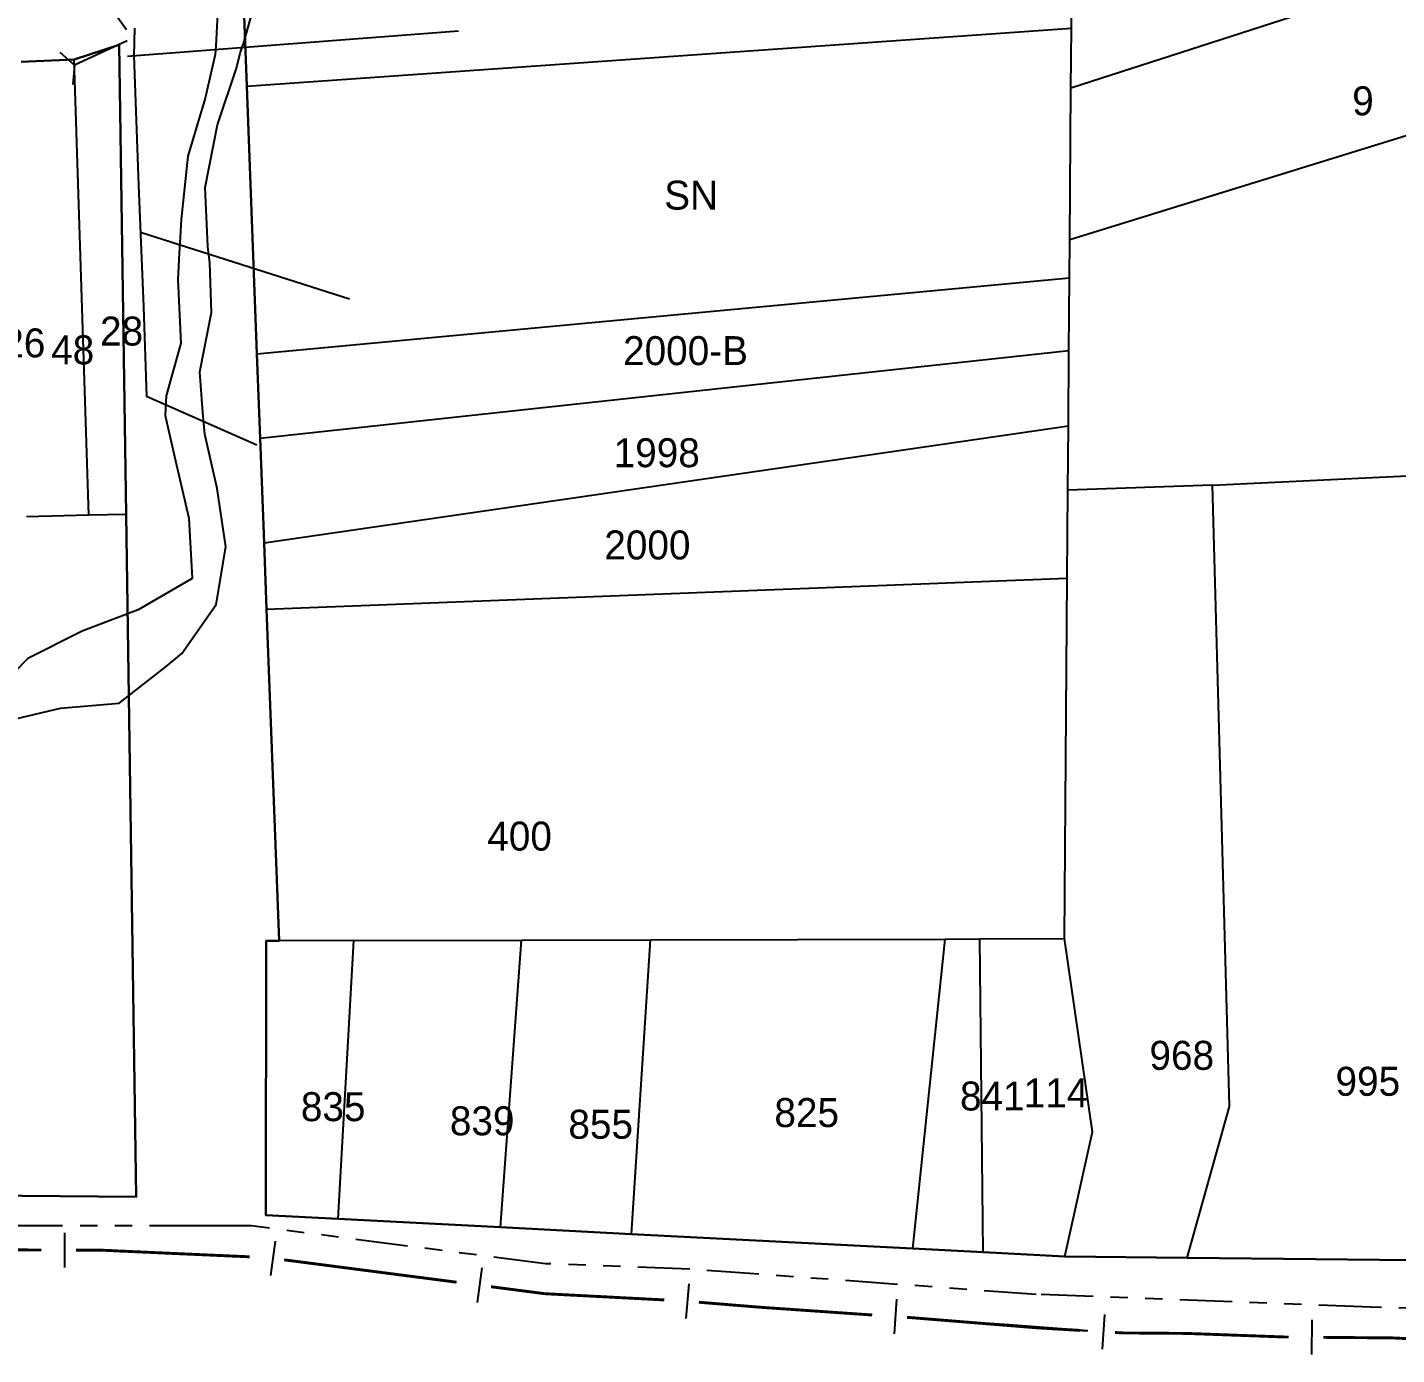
# Model space of a CAD drawing. Extents: x 201225 to 202591, y 4854937 to 4856079.
# Drawn here: x 202366.2 to 202484.4, y 4855150.8 to 4855265.3 of the extents above; entities that cross this region are included whole.
import ezdxf
from ezdxf.enums import TextEntityAlignment as Align

# ---------------------------------------------------------------- set-up
doc = ezdxf.new("R2010")
doc.units = 0
doc.header["$LTSCALE"] = 1.5
doc.header["$MEASUREMENT"] = 0
doc.linetypes.add('TRACO_25', pattern=[8, 3, -1, 1, -1, 1, -1])
for name, color, linetype in [('CD_MALHA_LOTES', 7, 'CONTINUOUS'), ('HD-CURSO-PERENE', 170, 'CONTINUOUS'), ('LM-LIM-SETORES-BAIRROS', 250, 'CONTINUOUS'), ('RU-QUADRA', 210, 'CONTINUOUS'), ('SV-EIXO-RUA-N-PAV', 6, 'CONTINUOUS'), ('SV-ESTIVAS', 7, 'CONTINUOUS'), ('SV-RUA-NAO-PAV', 7, 'CONTINUOUS'), ('Th_NmrPort', 7, 'CONTINUOUS')]:
    doc.layers.add(name, color=color, linetype=linetype)

# ---------------------------------------------------------------- blocks, each defined once
blk = doc.blocks.new('COD045', base_point=(202327.41, 4856051.68))
at = {"layer": 'SV-ESTIVAS'}
blk.add_lwpolyline([(202328.158538, 4856050.182924), (202327.41, 4856051.68), (202328.158538, 4856053.182924)], dxfattribs=at)

msp = doc.modelspace()

# ---------------------------------------------------------------- linework, layer by layer
at = {"layer": 'CD_MALHA_LOTES', "linetype": 'Continuous', "flags": 128}
for points in [[(202385.12, 4855260.28), (202384.74, 4855270.89)], [(202490.79, 4855271.27), (202456.25, 4855260.08)], [(202456.29, 4855265.28), (202456.34, 4855270.9)], [(202385.12, 4855260.28), (202456.29, 4855265.28)], [(202456.25, 4855260.08), (202456.29, 4855265.28)], [(202370.22, 4855262.56), (202374.12, 4855263.83)], [(202374.12, 4855263.83), (202374.71, 4855223.31)], [(202365.64, 4855262.36), (202370.22, 4855262.56)], [(202371.48, 4855223.23), (202370.22, 4855262.56)], [(202386, 4855237.16), (202385.12, 4855260.28)], [(202456.15, 4855246.99), (202456.25, 4855260.08)], [(202497.55, 4855259.8), (202456.15, 4855246.99)], [(202456.13, 4855243.72), (202456.15, 4855246.99)], [(202386, 4855237.16), (202456.13, 4855243.72)], [(202456.08, 4855237.44), (202456.13, 4855243.72)], [(202386.27, 4855229.89), (202456.08, 4855237.44)], [(202456.03, 4855230.96), (202456.08, 4855237.44)], [(202386.27, 4855229.89), (202386, 4855237.16)], [(202386.62, 4855220.85), (202456.03, 4855230.96)], [(202455.99, 4855225.39), (202456.03, 4855230.96)], [(202386.62, 4855220.85), (202386.27, 4855229.89)], [(202468.46, 4855225.84), (202487.7, 4855226.75)], [(202468.46, 4855225.84), (202455.99, 4855225.39)], [(202466.28, 4855159.14), (202469.93, 4855172.2), (202468.46, 4855225.84)], [(202455.93, 4855217.79), (202455.99, 4855225.39)], [(202371.48, 4855223.23), (202366.12, 4855223.11)], [(202374.71, 4855223.31), (202371.48, 4855223.23)], [(202374.71, 4855223.31), (202375.58, 4855164.42)], [(202386.83, 4855215.12), (202386.62, 4855220.85)], [(202386.83, 4855215.12), (202455.93, 4855217.79)], [(202455.69, 4855186.69), (202455.93, 4855217.79)], [(202387.92, 4855186.51), (202386.83, 4855215.12)], [(202394.35, 4855186.53), (202408.84, 4855186.57)], [(202407.01, 4855161.78), (202408.84, 4855186.57)], [(202408.84, 4855186.57), (202419.98, 4855186.59)], [(202418.32, 4855161.2), (202419.98, 4855186.59)], [(202419.98, 4855186.59), (202445.41, 4855186.66)], [(202442.6, 4855159.94), (202445.41, 4855186.66)], [(202445.41, 4855186.66), (202448.4, 4855186.67)], [(202448.4, 4855186.67), (202455.69, 4855186.69)], [(202448.68, 4855159.63), (202448.4, 4855186.67)], [(202455.72, 4855159.26), (202458.12, 4855170.02), (202455.69, 4855186.69)], [(202386.76, 4855162.83), (202386.81, 4855186.51)], [(202386.81, 4855186.51), (202387.92, 4855186.51)], [(202394.35, 4855186.53), (202387.92, 4855186.51)], [(202393.01, 4855162.51), (202394.35, 4855186.53)], [(202375.58, 4855164.42), (202326.34, 4855164.84)], [(202393.01, 4855162.51), (202386.76, 4855162.83)], [(202407.01, 4855161.78), (202393.01, 4855162.51)], [(202418.32, 4855161.2), (202407.01, 4855161.78)], [(202442.6, 4855159.94), (202418.32, 4855161.2)], [(202448.68, 4855159.63), (202442.6, 4855159.94)], [(202455.72, 4855159.26), (202448.68, 4855159.63)], [(202466.28, 4855159.14), (202455.72, 4855159.26)], [(202488.44, 4855158.9), (202466.28, 4855159.14)]]:
    msp.add_lwpolyline(points, dxfattribs=at)
at = {"layer": 'HD-CURSO-PERENE', "linetype": 'Continuous'}
for points in [[(202382.74, 4855269.31, 2.8), (202382.45, 4855263.74, 2.8), (202382.4, 4855263.01, 2.8), (202381.54, 4855259.23, 2.8), (202380.03, 4855254.23, 2.8), (202379.47, 4855248.76, 2.8), (202379.38, 4855247.23, 2.8), (202379.3, 4855245.86, 2.8), (202379.17, 4855243.58, 2.8), (202379.42, 4855238.08, 2.8), (202378.17, 4855233.55, 2.8), (202378.09, 4855231.83, 2.8), (202378.96, 4855227.94, 2.8), (202380.13, 4855222.99, 2.8), (202380.4, 4855217.77, 2.8), (202375.76, 4855215.08, 2.8), (202370.93, 4855213.22, 2.8), (202366.23, 4855210.88, 2.8), (202365.07, 4855209.69, 3.21)], [(202363.55, 4855205.3, 3.22), (202369.05, 4855206.58, 3.22), (202374.11, 4855207.02, 3.22), (202378.16, 4855210.17, 3.22), (202379.52, 4855211.29, 2.8), (202382.48, 4855215.54, 2.8), (202383.33, 4855220.51, 2.8), (202382.56, 4855225.53, 2.8), (202381.51, 4855230.24, 2.8), (202381.32, 4855232.1, 2.8), (202381.07, 4855235.61, 2.8), (202382.07, 4855240.73, 2.8), (202381.93, 4855245.01, 2.8), (202381.77, 4855246.43, 2.8), (202381.54, 4855251.52, 2.8), (202382.61, 4855256.92, 2.8), (202384.2, 4855261.72, 2.8), (202384.58, 4855263.19, 2.8), (202384.85, 4855263.91, 2.8), (202385.6, 4855266.6, 2.8)]]:
    msp.add_polyline3d(points, dxfattribs=at)
at = {"layer": 'LM-LIM-SETORES-BAIRROS'}
for points in [[(202369.39, 4855161.31), (202369.38, 4855158.31)], [(202387.56, 4855160.59), (202387.17, 4855157.62)], [(202405.41, 4855158.27), (202405.02, 4855155.29)], [(202423.27, 4855156.89), (202423.02, 4855153.9)], [(202441.2, 4855155.57), (202441, 4855152.58)], [(202459.14, 4855154.26), (202458.96, 4855151.26)], [(202477.05, 4855153.79), (202477.03, 4855150.79)]]:
    msp.add_lwpolyline(points, dxfattribs=at)
at = {"layer": 'LM-LIM-SETORES-BAIRROS', "const_width": 0.25}
for points in [[(202367.38, 4855159.82), (202352.38, 4855159.87)], [(202372.7, 4855159.8), (202370.38, 4855159.81)], [(202373.38, 4855159.77), (202372.7, 4855159.8)], [(202374.3, 4855159.72), (202373.38, 4855159.77)], [(202374.38, 4855159.72), (202374.3, 4855159.72)], [(202377.96, 4855159.56), (202374.38, 4855159.72)], [(202378.38, 4855159.54), (202377.96, 4855159.56)], [(202385.37, 4855159.23), (202378.38, 4855159.54)], [(202403.23, 4855157.04), (202388.35, 4855158.97)], [(202410.82, 4855156.05), (202406.2, 4855156.65)], [(202411.16, 4855156.03), (202410.82, 4855156.05)], [(202421.15, 4855155.51), (202411.16, 4855156.03)], [(202429.41, 4855154.88), (202424.14, 4855155.31)], [(202430.12, 4855154.83), (202429.41, 4855154.88)], [(202439.1, 4855154.21), (202430.12, 4855154.83)], [(202453.5, 4855153.09), (202442.1, 4855154.01)], [(202454.06, 4855153.06), (202453.5, 4855153.09)], [(202457.05, 4855152.88), (202454.06, 4855153.06)], [(202460.74, 4855152.66), (202460.05, 4855152.7)], [(202461.05, 4855152.66), (202460.74, 4855152.66)], [(202466.2, 4855152.62), (202461.05, 4855152.66)], [(202467.05, 4855152.59), (202466.2, 4855152.62)], [(202474.74, 4855152.31), (202467.05, 4855152.59)], [(202475.04, 4855152.31), (202474.74, 4855152.31)], [(202484.02, 4855152.23), (202478.04, 4855152.28)], [(202484.04, 4855152.23), (202484.02, 4855152.23)], [(202490.49, 4855151.92), (202484.04, 4855152.23)]]:
    msp.add_lwpolyline(points, dxfattribs=at)
at = {"layer": 'RU-QUADRA', "linetype": 'Continuous', "flags": 128}
for points in [[(202384.74, 4855270.89), (202385.12, 4855260.28), (202386, 4855237.16), (202386.27, 4855229.89), (202386.62, 4855220.85), (202386.83, 4855215.12), (202387.92, 4855186.51), (202386.81, 4855186.51), (202386.76, 4855162.83), (202393.01, 4855162.51), (202407.01, 4855161.78), (202418.32, 4855161.2), (202442.6, 4855159.94), (202448.68, 4855159.63), (202455.72, 4855159.26), (202466.28, 4855159.14), (202488.44, 4855158.9)], [(202326.34, 4855164.84), (202375.58, 4855164.42), (202374.71, 4855223.31), (202374.12, 4855263.83), (202370.22, 4855262.56), (202365.64, 4855262.36)]]:
    msp.add_lwpolyline(points, dxfattribs=at)
at = {"layer": 'SV-EIXO-RUA-N-PAV', "const_width": 0.18}
for points in [[(202445.75, 4855153.71), (202450.73, 4855153.37)], [(202450.73, 4855153.37), (202451.4, 4855153.32)], [(202451.4, 4855153.32), (202457.71, 4855152.84)]]:
    msp.add_lwpolyline(points, dxfattribs=at)
at = {"layer": 'SV-ESTIVAS', "linetype": 'Continuous'}
for points in [[(202403.41, 4855265.01, 3.85), (202374.84, 4855262.83, 2.85)], [(202375.44, 4855265.26, 3.85), (202375.39, 4855262.89, 2.85), (202375.79, 4855251.72, 2.85), (202376.21, 4855241.21, 2.85), (202376.48, 4855233.52, 2.85), (202385.99, 4855229.31, 2.85)], [(202374.79, 4855264.17, 3.43), (202370.25, 4855262.08, 3.77)], [(202393.99, 4855241.88, 3.85), (202375.95, 4855247.65, 2.85)]]:
    msp.add_polyline3d(points, dxfattribs=at)
at = {"layer": 'SV-RUA-NAO-PAV', "linetype": 'TRACO_25'}
for points in [[(202575.55, 4855369.94, 5), (202579.05, 4855365.42, 4.8), (202580.95, 4855352.8, 4.62), (202581.48, 4855327.87, 4.17), (202581.06, 4855312.99, 3.71), (202577.61, 4855286.81, 3.71), (202575.67, 4855271.83, 4.82), (202573.54, 4855254.82, 5.2), (202571.44, 4855220.17, 3.81), (202570.97, 4855199.4, 3.81), (202568.25, 4855184.55, 3.81), (202568.79, 4855166.42, 3.81), (202568.32, 4855158.39, 3.81), (202564.89, 4855157.69, 3.81), (202529.31, 4855154.73, 3.81), (202513.05, 4855154.18, 3.81), (202482.15, 4855154.88, 3.81), (202453.26, 4855155.98, 3.81), (202423.37, 4855158.16, 3.81), (202410.9, 4855158.63, 3.81), (202385.52, 4855161.9, 3.81), (202381.23, 4855161.9, 3.81), (202355.24, 4855161.9, 3.81)], [(202374.75, 4855265.12, 2.95), (202371.63, 4855269.44, 3.22), (202365.64, 4855267.44, 3.22), (202356.45, 4855266.38, 3.22), (202352.75, 4855266.16, 3.22), (202351.81, 4855266.07, 3.22), (202337.47, 4855265.12, 3.19), (202318.55, 4855264.15, 3.19)]]:
    msp.add_polyline3d(points, dxfattribs=at)

# ---------------------------------------------------------------- block references
at = {"layer": 'SV-ESTIVAS', "rotation": 202}
msp.add_blockref('COD045', (202370.25, 4855262.08, 3.77), dxfattribs=at)

# ---------------------------------------------------------------- texts
at = {"layer": 'Th_NmrPort', "color": 1}
for s, p in [('9', (202480.53, 4855259)), ('SN', (202421.15, 4855250.86)), ('28', (202372.46, 4855239.13)), ('26', (202364.02, 4855238.11)), ('48', (202368.24, 4855237.51)), ('2000-B', (202417.6, 4855237.44)), ('1998', (202416.79, 4855228.63)), ('2000', (202415.98, 4855220.67)), ('400', (202405.88, 4855195.54)), ('968', (202463.03, 4855176.62)), ('995', (202479.09, 4855174.38)), ('841', (202446.68, 4855173.11)), ('114', (202452.18, 4855173.38)), ('835', (202389.79, 4855172.19)), ('825', (202430.66, 4855171.68)), ('839', (202402.65, 4855170.97)), ('855', (202412.88, 4855170.67))]:
    msp.add_text(s, height=2.5, dxfattribs=at).set_placement(p, align=Align.MIDDLE_LEFT)

doc.saveas('drawing.dxf')
